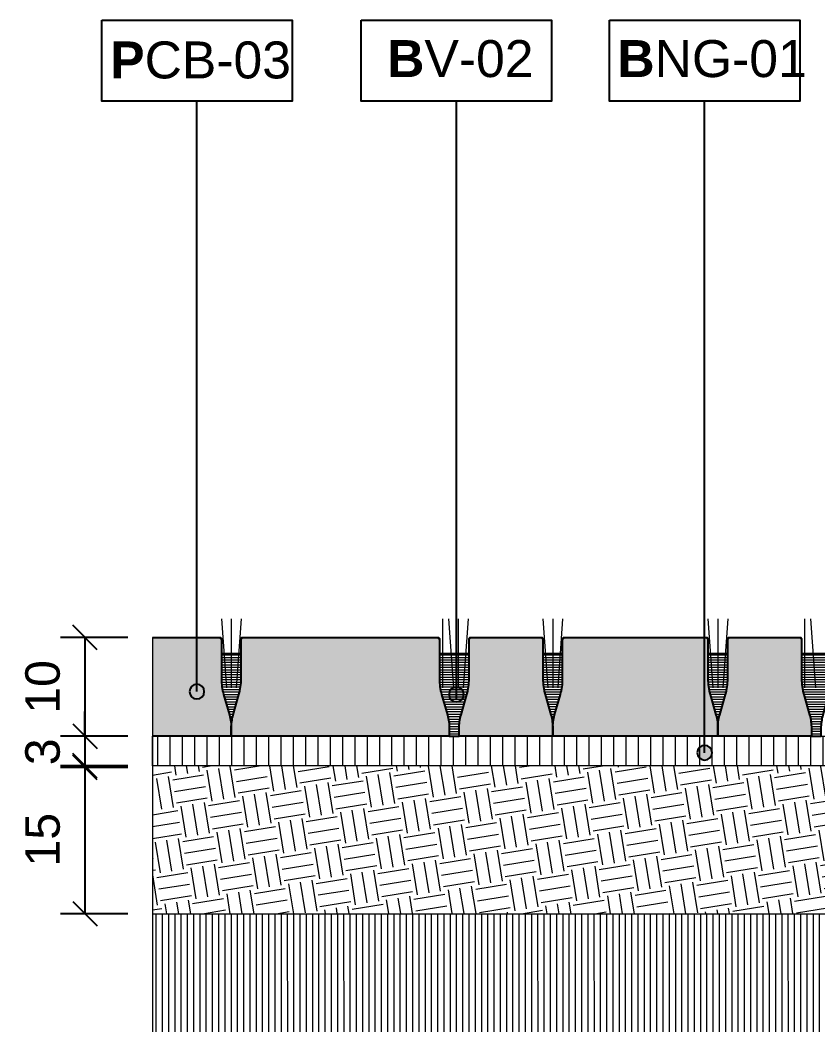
# Model space of a CAD drawing. Header units: metres. Extents: x -325 to 301, y -147 to 149.
# Drawn here: x 67.114 to 67.923, y 60.209 to 61.229 of the extents above; entities that cross this region are included whole.
import ezdxf

# ---------------------------------------------------------------- set-up
doc = ezdxf.new("R2010")
doc.units = ezdxf.units.M
doc.layers.get('Defpoints').update_dxf_attribs({"lineweight": 13})
doc.layers.add('-aux', color=50, linetype='Continuous', plot=False)
doc.layers.add('0-TX-1_25', color=7, linetype='Continuous', true_color=0x3f4f7f)
for name, color, linetype, lineweight, true_color in [('03-TR-Paviment_05_Open Joint Precast Pavements', 7, 'Continuous', 5, 0xb3b3b3), ('3- TR terra vegetal', 7, 'Continuous', 0, 0xbea68e), ('3-TR sorra granitica', 7, 'Continuous', 0, 0xf2dac9)]:
    doc.layers.add(name, color=color, linetype=linetype, lineweight=lineweight, true_color=true_color)
for name, color, linetype, lineweight in [('1-CM', 7, 'Continuous', 0), ('1-L-GESPA', 64, 'Continuous', 0), ('2-L-secció', 1, 'Continuous', 0), ('3-TR Seleccionat', 44, 'Continuous', 0), ('3-TR Tot-u', 37, 'Continuous', 0)]:
    doc.layers.add(name, color=color, linetype=linetype, lineweight=lineweight)
for name, color, linetype in [('1-L- kodolé', 7, 'Continuous'), ('A-KEYPLAN_HATCH', 7, 'Continuous'), ('A_TEXT_2', 7, 'Continuous')]:
    doc.layers.add(name, color=color, linetype=linetype)
doc.styles.get("Standard").update_dxf_attribs({"font": 'arial.ttf'})
doc.dimstyles.new('ISO-25', dxfattribs={"dimtxt": 0.1, "dimasz": 0.1, "dimexe": 0.1, "dimexo": 0.1, "dimgap": 0.1, "dimtad": 1, "dimdec": 0, "dimlfac": 100, "dimzin": 9, "dimtxsty": 'Standard', "dimblk": 'OBLIQUE', "dimcen": 0.1, "dimadec": 0, "dimazin": 0, "dimtfac": 1, "dimtdec": 0, "dimtmove": 0, "dimatfit": 3, "dimldrblk": 'OBLIQUE', "dimfxl": 1, "dimarcsym": 0})
pattern_1 = [(2.097824849856748e-08, (77.89020820407042, 54.35226674942371), (-9.1534939350435e-13, 0.002499999999999997), [])]
pattern_2 = [(2.097824849856748e-08, (119.6822174613163, 36.76471698010411), (-9.1534939350435e-13, 0.002499999999999997), [])]

# ---------------------------------------------------------------- blocks, each defined once
blk = doc.blocks.new('POINT')
at = {"layer": '0-TX-1_25'}
h = blk.add_hatch(dxfattribs=at)
h.set_pattern_fill('ANGLE', color=256)
h.set_pattern_definition([(0, (-83.74681484067048, -12.72584030761209), (0, 6.985), [5.08, -1.905]), (90, (-83.74681484067048, -12.72584030761209), (-6.985, 4.277078946022131e-16), [5.08, -1.905])])
edge = h.paths.add_edge_path()
edge.add_arc((0, 0), 0.0075, 0, 360)
h = blk.add_hatch(color=256, dxfattribs=at)
h.dxf.hatch_style = 1
edge = h.paths.add_edge_path()
edge.add_arc((0, 0), 0.0075, 0, 360)
blk.add_circle((0, 0), 0.0075, dxfattribs=at)
blk = doc.blocks.new('_Oblique')
at = {"color": 0, "lineweight": -2}
blk.add_line((-0.499999999995058, -0.4999999998130015), (0.500000000028669, 0.500000000163238), dxfattribs=at)
blk = doc.blocks.new('*D1227')
at = {"layer": '0-TX-1_25', "color": 0, "lineweight": -2, "transparency": 16777216}
for p, q in [((67.22282404952905, 60.60227024785853), (67.15442472734041, 60.60227024785853)), ((67.17942472734042, 60.60227024785853), (67.17942472734042, 60.50227046577334)), ((67.22282404620672, 60.50227046577334), (67.15442472734041, 60.50227046577334))]:
    blk.add_line(p, q, dxfattribs=at)
at = {"layer": 'Defpoints', "color": 0, "transparency": 16777216}
for p in [(67.24782404952906, 60.60227024785853), (67.17942472734042, 60.50227046577334), (67.24782404620673, 60.50227046577334)]:
    blk.add_point(p, dxfattribs=at)
at = {"layer": '0-TX-1_25', "color": 0, "lineweight": -2, "transparency": 16777216, "xscale": 0.025, "yscale": 0.025, "zscale": 0.025}
for p, rotation in [((67.17942472734042, 60.60227024785853), 90), ((67.17942472734042, 60.50227046577334), 270)]:
    blk.add_blockref('_Oblique', p, dxfattribs=dict(at, rotation=rotation))
at = {"layer": '0-TX-1_25', "color": 0, "transparency": 16777216, "insert": (67.13655467277016, 60.5522703568159), "char_height": 0.035, "attachment_point": 5, "rotation": 90}
blk.add_mtext('10', dxfattribs=at)
blk = doc.blocks.new('*D1228')
at = {"layer": '0-TX-1_25', "color": 0, "lineweight": -2, "transparency": 16777216}
for p, q in [((67.17942472839786, 60.50227022402201), (67.17942472839786, 60.527270224022)), ((67.22282404952905, 60.50227022402201), (67.15442472839786, 60.50227022402201)), ((67.17942472839786, 60.50227022402201), (67.17942472839786, 60.47066978798075)), ((67.22282404952904, 60.47066978798075), (67.15442472839786, 60.47066978798075)), ((67.17942472839786, 60.47066978798075), (67.17942472839786, 60.44566978798075))]:
    blk.add_line(p, q, dxfattribs=at)
at = {"layer": 'Defpoints', "color": 0, "transparency": 16777216}
for p in [(67.24782404952906, 60.50227022402201), (67.17942472839786, 60.47066978798075), (67.24782404952904, 60.47066978798075)]:
    blk.add_point(p, dxfattribs=at)
at = {"layer": '0-TX-1_25', "color": 0, "lineweight": -2, "transparency": 16777216, "xscale": 0.025, "yscale": 0.025, "zscale": 0.025}
for p, rotation in [((67.17942472839786, 60.50227022402201), 270), ((67.17942472839786, 60.47066978798075), 90)]:
    blk.add_blockref('_Oblique', p, dxfattribs=dict(at, rotation=rotation))
at = {"layer": '0-TX-1_25', "color": 0, "transparency": 16777216, "insert": (67.13654273658341, 60.48647000600134), "char_height": 0.035, "attachment_point": 5, "rotation": 90}
blk.add_mtext('3', dxfattribs=at)
blk = doc.blocks.new('hatch keyplan 2')
at = {"layer": 'A-KEYPLAN_HATCH'}
blk.add_lwpolyline([(0, 0.005476596624248486), (0.012874798693294, 0.005476596623793739), (0.012874798693294, -2.273736754432321e-13), (0, 0)], close=True, dxfattribs=at)
blk = doc.blocks.new('hatch keyplan')
at = {"layer": 'A-KEYPLAN_HATCH'}
blk.add_blockref('hatch keyplan 2', (1.430579833341536, 0.8521467901477053), dxfattribs=at)
blk = doc.blocks.new('PCB04')
at = {"layer": 'A-KEYPLAN_HATCH'}
blk.add_blockref('hatch keyplan', (-1.429579833357655, -0.8521467901535917), dxfattribs=at)
at = {"layer": 'A_TEXT_2', "insert": (0.0002022691850249725, 0.004032374428489138), "char_height": 0.0025, "attachment_point": 1}
blk.add_mtext_dynamic_manual_height_columns('\\pi0.00137;{\\fArial|b1|i0|c0|p34;P}CB-03', width=0.01456192034901793, gutter_width=0.015, heights=[0], dxfattribs=at)
blk = doc.blocks.new('B-NS01')
at = {"layer": 'A-KEYPLAN_HATCH'}
blk.add_blockref('hatch keyplan', (-1.430579833341388, -0.8521467901477053), dxfattribs=at)
at = {"layer": 'A_TEXT_2', "insert": (-0.0007977307983125792, 0.004122186061006561), "char_height": 0.0025, "attachment_point": 1}
blk.add_mtext_dynamic_manual_height_columns('\\pi0.00133;{\\fArial|b1|i0|c0|p34;B}NG-01', width=0.01456192034901793, gutter_width=0.015, heights=[0], dxfattribs=at)
blk = doc.blocks.new('B-V02')
at = {"layer": 'A-KEYPLAN_HATCH'}
blk.add_blockref('hatch keyplan', (-1.430579833341536, -0.8521467901477053), dxfattribs=at)
at = {"layer": 'A_TEXT_2', "insert": (-0.000797730798460905, 0.004122186061006561), "char_height": 0.0025, "attachment_point": 1}
blk.add_mtext_dynamic_manual_height_columns('\\pi0.00255;{\\fArial|b1|i0|c0|p34;B}V-02', width=0.01456192034901793, gutter_width=0.015, heights=[0], dxfattribs=at)
blk = doc.blocks.new('*D2759')
at = {"layer": '0-TX-1_25', "color": 0, "lineweight": -2, "transparency": 16777216}
for p, q in [((67.22282405092604, 60.47227042686268), (67.15442472839823, 60.47227042686268)), ((67.17942472839823, 60.47227042686268), (67.17942472839823, 60.32227042686268)), ((67.2228240560044, 60.32227042686268), (67.15442472839823, 60.32227042686268))]:
    blk.add_line(p, q, dxfattribs=at)
at = {"layer": 'Defpoints', "color": 0, "transparency": 16777216}
for p in [(67.24782405092604, 60.47227042686268), (67.17942472839823, 60.32227042686268), (67.2478240560044, 60.32227042686268)]:
    blk.add_point(p, dxfattribs=at)
at = {"layer": '0-TX-1_25', "color": 0, "lineweight": -2, "transparency": 16777216, "xscale": 0.025, "yscale": 0.025, "zscale": 0.025}
for p, rotation in [((67.17942472839823, 60.47227042686268), 90), ((67.17942472839823, 60.32227042686268), 270)]:
    blk.add_blockref('_Oblique', p, dxfattribs=dict(at, rotation=rotation))
at = {"layer": '0-TX-1_25', "color": 0, "transparency": 16777216, "insert": (67.13655467382797, 60.39727042686264), "char_height": 0.035, "attachment_point": 5, "rotation": 90}
blk.add_mtext('15', dxfattribs=at)

msp = doc.modelspace()

# ---------------------------------------------------------------- hatches: boundary and pattern name
at = {"layer": '03-TR-Paviment_05_Open Joint Precast Pavements'}
h = msp.add_hatch(color=256, dxfattribs=at)
h.dxf.hatch_style = 1
edge = h.paths.add_edge_path()
edge.add_line((67.24782404952904, 60.60227025006783), (67.24782404952904, 60.50227024994958))
edge.add_line((67.24782404952903, 60.50227024994958), (67.32787483322655, 60.50227025017213))
edge.add_line((67.32787483322655, 60.50227025017213), (67.32787483276088, 60.51046602713015))
edge.add_arc((67.27945727965917, 60.51046602635952), 0.0484175531017139, 9.119427599320053e-07, 15.9990200382554)
edge.add_line((67.32599944711883, 60.52381091663685), (67.32005280765927, 60.54455065639761))
edge.add_arc((67.37498398107519, 60.5603009007763), 0.05714458864004259, 180.0000014787794, 195.9990206052349, ccw=False)
edge.add_line((67.31783939243515, 60.56030089926045), (67.31783939290081, 60.60142617678341))
edge.add_line((67.31783939290081, 60.60142617678341), (67.3170421872962, 60.60142617212679))
edge.add_line((67.3170421872962, 60.60142617212679), (67.31704218822752, 60.60227025073092))
edge.add_line((67.31704218822752, 60.60227025073092), (67.24782404952904, 60.60227025006783))
h = msp.add_hatch(color=256, dxfattribs=at)
h.dxf.hatch_style = 1
edge = h.paths.add_edge_path()
edge.add_line((67.32787483415787, 60.502270232477), (67.32787483276088, 60.51046601129767))
edge.add_arc((67.3762923908327, 60.51046601122555), 0.04841755807181869, 164.000980788274, 179.9999999146638, ccw=False)
edge.add_line((67.32975021840294, 60.52381090220135), (67.3356968592595, 60.54455063730549))
edge.add_arc((67.2807656820637, 60.56030087883636), 0.05714459148857364, 344.0009831430112, 360.000002269294)
edge.add_line((67.33791027355228, 60.56030088109966), (67.33791027355228, 60.60142615536299))
edge.add_line((67.33791027355228, 60.60142615536299), (67.3387074791569, 60.60142615582865))
edge.add_line((67.3387074791569, 60.60142615582865), (67.3387074791569, 60.6022702330358))
edge.add_line((67.3387074791569, 60.6022702330358), (67.53827892846648, 60.60227023350146))
edge.add_line((67.53827892846648, 60.60227023350146), (67.53827892800082, 60.60142615536299))
edge.add_line((67.53827892800082, 60.60142615536299), (67.53907613313977, 60.60142615862262))
edge.add_line((67.53907613313977, 60.60142615862262), (67.5390761340711, 60.56030088249665))
edge.add_arc((67.59622072367006, 60.56030087880939), 0.05714458959896274, 179.9999963029895, 195.9990154292726)
edge.add_line((67.54128954789822, 60.54455063916814), (67.54723618828912, 60.52381089987304))
edge.add_arc((67.50069402202081, 60.51046601314213), 0.04841755097904635, -2.733726319092966e-06, 15.999016392661986, ccw=False)
edge.add_line((67.54911157299985, 60.510466010832), (67.54911157346551, 60.502270232477))
edge.add_line((67.54911157346551, 60.502270232477), (67.32787483415787, 60.502270232477))
h = msp.add_hatch(color=256, dxfattribs=at)
h.dxf.hatch_style = 1
edge = h.paths.add_edge_path()
edge.add_line((67.55911157277633, 60.50227024225589), (67.55911157277633, 60.51046602154221))
edge.add_arc((67.60752913462737, 60.5104660186222), 0.04841756185103927, 164.000977418164, 179.9999965445534, ccw=False)
edge.add_line((67.5609869593497, 60.52381091337722), (67.56693359927495, 60.5445506480157))
edge.add_arc((67.51200242539272, 60.56030088908091), 0.05714458817501446, 344.0009826761176, 360.0000018024008)
edge.add_line((67.56914701356773, 60.56030089087855), (67.56914701403339, 60.6014261660732))
edge.add_line((67.56914701403339, 60.6014261660732), (67.56994421917234, 60.60142616747018))
edge.add_line((67.56994421917234, 60.60142616747018), (67.56994421870668, 60.60227024234902))
edge.add_line((67.56994421870668, 60.60227024234902), (67.6432420131493, 60.60227024281468))
edge.add_line((67.6432420131493, 60.60227024281468), (67.6432420131493, 60.60142616560753))
edge.add_line((67.6432420131493, 60.60142616560753), (67.64403921875392, 60.6014261684015))
edge.add_line((67.64403921875392, 60.6014261684015), (67.64403921921958, 60.5603008927412))
edge.add_arc((67.70118381236493, 60.56030089024506), 0.05714459314535252, 179.9999974972594, 195.9990166235421)
edge.add_line((67.64625263351236, 60.54455064848136), (67.6521992734376, 60.52381090965193))
edge.add_arc((67.60565710219895, 60.51046602222252), 0.04841755594938513, -3.560298978300125e-06, 15.999015566088815, ccw=False)
edge.add_line((67.65407465814833, 60.51046601921391), (67.65407465814833, 60.50227024179023))
edge.add_line((67.65407465814833, 60.50227024179023), (67.55911157277633, 60.50227024225589))
h = msp.add_hatch(color=256, dxfattribs=at)
h.dxf.hatch_style = 1
edge = h.paths.add_edge_path()
edge.add_line((67.65407465814833, 60.50227024970647), (67.654074658614, 60.51046602852713))
edge.add_arc((67.70249221787694, 60.51046603200141), 0.04841755926293713, 164.0009849849576, 180.0000041113473, ccw=False)
edge.add_line((67.65595004332472, 60.52381091989648), (67.66189668371563, 60.54455065500062))
edge.add_arc((67.60696550675266, 60.56030089818827), 0.05714459172140441, 344.0009814818482, 360.0000006081311)
edge.add_line((67.66411009847407, 60.56030089879479), (67.66411009893973, 60.60142617305812))
edge.add_line((67.66411009893973, 60.60142617305812), (67.66490730407868, 60.60142617352378))
edge.add_line((67.66490730407868, 60.60142617352378), (67.66490730407868, 60.60227024933394))
edge.add_line((67.66490730407868, 60.60227024933394), (67.8107331753451, 60.60227025073092))
edge.add_line((67.8107331753451, 60.60227025073092), (67.81073317441378, 60.60142617212679))
edge.add_line((67.81073317441378, 60.60142617212679), (67.8115303800184, 60.60142617678341))
edge.add_line((67.8115303800184, 60.60142617678341), (67.81153037955274, 60.56030089926045))
edge.add_arc((67.8686749681934, 60.56030090077637), 0.05714458864067497, 180.0000015199253, 195.9990206462084)
edge.add_line((67.81374379477684, 60.5445506563976), (67.81969043423642, 60.52381091663685))
edge.add_arc((67.77314826677699, 60.51046602635954), 0.0484175531014875, 9.119091828324599e-07, 15.999020038297317, ccw=False)
edge.add_line((67.82156581987847, 60.51046602713015), (67.82156582034413, 60.50227025017213))
edge.add_line((67.82156582034413, 60.50227025017213), (67.65407465814833, 60.50227024970647))
h = msp.add_hatch(color=256, dxfattribs=at)
h.dxf.hatch_style = 1
edge = h.paths.add_edge_path()
edge.add_line((67.82156582034413, 60.50227025017213), (67.82156581894715, 60.51046602852713))
edge.add_arc((67.86998338222213, 60.51046602749673), 0.04841756327498815, 164.000979654268, 179.9999987806572, ccw=False)
edge.add_line((67.82344120505486, 60.5238109208278), (67.82938784591143, 60.54455065593194))
edge.add_arc((67.77445667368596, 60.56030089676432), 0.05714458651824171, 344.0009824426729, 360.0000015689542)
edge.add_line((67.83160126020421, 60.56030089832913), (67.83160126066987, 60.60142617259245))
edge.add_line((67.83160126066987, 60.60142617259245), (67.83239846580882, 60.60142617352378))
edge.add_line((67.83239846580882, 60.60142617352378), (67.8323984648775, 60.60227024933394))
edge.add_line((67.8323984648775, 60.60227024933394), (67.90569625978578, 60.6022702497996))
edge.add_line((67.90569625978578, 60.6022702497996), (67.90569625978578, 60.60142617166113))
edge.add_line((67.90569625978578, 60.60142617166113), (67.90649346585606, 60.60142617631774))
edge.add_line((67.90649346585606, 60.60142617631774), (67.90649346492474, 60.56030089879479))
edge.add_arc((67.96363805309974, 60.56030089699715), 0.05714458817501369, 179.9999981975992, 195.9990173238823)
edge.add_line((67.90870687921752, 60.54455065593194), (67.91465351914276, 60.52381091663685))
edge.add_arc((67.86811135334011, 60.51046602659238), 0.04841755144470793, 1.187433497307211e-06, 15.999020313821802, ccw=False)
edge.add_line((67.91652890478481, 60.51046602759581), (67.91652890385349, 60.50227024924081))
edge.add_line((67.91652890385349, 60.50227024924081), (67.82156582034413, 60.50227025017213))
at = {"layer": '3- TR terra vegetal'}
h = msp.add_hatch(dxfattribs=at)
h.set_pattern_fill('_USER', color=256, scale=0.002499999999999998, angle=-35.64647221588461, style=0, pattern_type=0)
h.set_pattern_definition(pattern_2)
edge = h.paths.add_edge_path()
edge.add_line((67.3278748313639, 60.50226675491851), (67.3278748313639, 60.51046253280785))
edge.add_arc((67.37629238589017, 60.51046253392674), 0.0484175545262673, 164.0009821979489, 180.0000013240605, ccw=False)
edge.add_line((67.32975021654029, 60.52380742278021), (67.33569685553421, 60.54454716160964))
edge.add_arc((67.2807656802278, 60.56029740456449), 0.05714459006485122, 344.0009812484369, 360.000000374656)
edge.add_line((67.33791027029265, 60.56029740493815), (67.33791027075831, 60.5858600126214))
edge.add_line((67.33791027075831, 60.5858600126214), (67.31783939243515, 60.58586001122441))
edge.add_line((67.31783939243515, 60.58586001122441), (67.31783939243515, 60.56029740307551))
edge.add_arc((67.37498398415646, 60.56029740246897), 0.05714459172131115, 179.9999993918547, 195.9990185181636)
edge.add_line((67.32005280719359, 60.54454715928134), (67.3259994475845, 60.52380742231455))
edge.add_arc((67.27945728651882, 60.51046253462528), 0.04841754624206339, 5.351057552616112e-08, 15.999019179724826, ccw=False)
edge.add_line((67.32787483276088, 60.51046253467049), (67.32787483229522, 60.50226675445285))
h = msp.add_hatch(dxfattribs=at)
h.set_pattern_fill('_USER', color=256, scale=0.002499999999999998, angle=-35.64647221588461, style=0, pattern_type=0)
h.set_pattern_definition(pattern_2)
edge = h.paths.add_edge_path()
edge.add_line((67.54911157299985, 60.50226675491851), (67.55911157137935, 60.50226675445285))
edge.add_line((67.55911157137935, 60.50226675445285), (67.55911157184501, 60.51046253373917))
edge.add_arc((67.60752912471449, 60.51046253462523), 0.04841755286948058, 164.0009819224221, 180.0000010485361, ccw=False)
edge.add_line((67.5609869570214, 60.52380742324587), (67.56693359554966, 60.54454716160964))
edge.add_arc((67.51200242521358, 60.560297403866), 0.05714458509451932, 344.0009805480983, 359.999999674316)
edge.add_line((67.5691470103081, 60.56029740354117), (67.5691470103081, 60.58586001215573))
edge.add_line((67.5691470103081, 60.58586001215573), (67.53907613220845, 60.58586001075875))
edge.add_line((67.53907613220845, 60.58586001075875), (67.53907613313977, 60.56029740307551))
edge.add_arc((67.59622072486108, 60.56029740246897), 0.05714459172131115, 179.9999993918547, 195.9990185181636)
edge.add_line((67.54128954789822, 60.54454715928134), (67.54723618828912, 60.52380742231455))
edge.add_arc((67.50069402367706, 60.51046253581639), 0.04841754932279178, -2.458117990045139e-06, 15.999016668095692, ccw=False)
edge.add_line((67.54911157299985, 60.51046253373917), (67.54911157299985, 60.50226675491851))
edge.add_line((67.54911157299985, 60.50226675491851), (67.55911157137935, 60.50226675445285))
h = msp.add_hatch(dxfattribs=at)
h.set_pattern_fill('_USER', color=256, scale=0.002499999999999998, angle=-35.64647221588461, style=0, pattern_type=0)
h.set_pattern_definition(pattern_1)
edge = h.paths.add_edge_path()
edge.add_line((67.65407465675135, 60.50226675305586), (67.65407465675135, 60.5104625309452))
edge.add_arc((67.70249221293439, 60.51046253229693), 0.0484175561830398, 164.000982473471, 180.0000015995847, ccw=False)
edge.add_line((67.65595004192774, 60.52380742138322), (67.66189668092166, 60.544547159747))
edge.add_arc((67.6069655041913, 60.56029740459145), 0.05714459195446845, 344.0009798207227, 359.9999989469396)
edge.add_line((67.66411009614576, 60.56029740354117), (67.66411009521444, 60.58586001215573))
edge.add_line((67.66411009521444, 60.58586001215573), (67.64403921642561, 60.58586001075875))
edge.add_line((67.64403921642561, 60.58586001075875), (67.64403921735693, 60.56029740214419))
edge.add_arc((67.70118381073502, 60.56029740130482), 0.05714459337808365, 179.9999991584081, 195.9990182847188)
edge.add_line((67.64625263211538, 60.54454715788435), (67.65219927204062, 60.52380741998624))
edge.add_arc((67.60565711475417, 60.51046252944907), 0.04841754339416599, 4.525719873527123e-06, 15.999023651934408, ccw=False)
edge.add_line((67.65407465814833, 60.51046253327351), (67.65407465768267, 60.50226675212454))
h = msp.add_hatch(dxfattribs=at)
h.set_pattern_fill('_USER', color=256, scale=0.002499999999999998, angle=-35.64647221588461, style=0, pattern_type=0)
h.set_pattern_definition(pattern_1)
edge = h.paths.add_edge_path()
edge.add_line((67.8215658170845, 60.50226675212454), (67.82156581894715, 60.51046253047954))
edge.add_arc((67.86998337536302, 60.51046253017449), 0.04841755641587042, 164.0009805128913, 179.999999639005, ccw=False)
edge.add_line((67.8234412045892, 60.52380742091756), (67.82938784358312, 60.544547159747))
edge.add_arc((67.774456669235, 60.56029739749867), 0.05714458770958629, 344.0009859984812, 360.0000051246985)
edge.add_line((67.83160125694458, 60.56029740260985), (67.83160125694458, 60.58586001308706))
edge.add_line((67.83160125694458, 60.58586001308706), (67.81153037862141, 60.58586001215573))
edge.add_line((67.81153037862141, 60.58586001215573), (67.81153037955274, 60.56029740121286))
edge.add_arc((67.86867496819332, 60.56029740272876), 0.0571445886405826, 180.000001519911, 195.9990206462202)
edge.add_line((67.81374379477684, 60.54454715835001), (67.81969043377076, 60.52380742091756))
edge.add_arc((67.77314827009002, 60.51046252779229), 0.04841755025411518, 5.384201813285472e-06, 15.999024510415609, ccw=False)
edge.add_line((67.82156582034413, 60.51046253234219), (67.82156581848149, 60.50226675072756))
h = msp.add_hatch(dxfattribs=at)
h.set_pattern_fill('_USER', color=256, scale=0.002499999999999998, angle=-35.64647221588461, style=0, pattern_type=0)
h.set_pattern_definition(pattern_1)
edge = h.paths.add_edge_path()
edge.add_line((67.91652890478481, 60.50226675119322), (67.92652890269865, 60.50226675119322))
edge.add_line((67.92652890269865, 60.50226675119322), (67.92652890409563, 60.51046252954822))
edge.add_arc((67.97494645838907, 60.51046253232389), 0.04841755429343672, 164.0009841585287, 180.0000032846403, ccw=False)
edge.add_line((67.92840428880636, 60.52380741952058), (67.9343509287316, 60.54454715881567))
edge.add_arc((67.87941975650592, 60.56029739964808), 0.05714458651846128, 344.0009824427063, 360.0000015689258)
edge.add_line((67.93656434302439, 60.56029740121286), (67.93656434302439, 60.5858600126214))
edge.add_line((67.93656434302439, 60.5858600126214), (67.90649346399341, 60.58586001169007))
edge.add_line((67.90649346399341, 60.58586001169007), (67.9064934653904, 60.5602974007472))
edge.add_arc((67.96363805687888, 60.56029739848388), 0.05714459148848055, 179.9999977306917, 195.9990168570007)
edge.add_line((67.90870687968318, 60.54454715695303), (67.91465351914276, 60.52380741905492))
edge.add_arc((67.86811135830992, 60.51046252970887), 0.04841754647489423, 2.0140907963650534e-06, 15.999021140304876, ccw=False)
edge.add_line((67.91652890478481, 60.51046253141087), (67.91652890478481, 60.50226675119322))
edge.add_line((67.91652890478481, 60.50226675119322), (67.92652890269865, 60.50226675119322))
at = {"layer": '3-TR Seleccionat'}
h = msp.add_hatch(dxfattribs=at)
h.set_pattern_fill('ANSI31', color=256, scale=0.002, angle=225, style=0)
h.set_pattern_definition([(270, (441144.8811727397, -650776.4941632827), (-0.00635, -1.734723475976807e-18), [])])
h.paths.add_polyline_path([(67.24782404952903, 60.32227042686265), (67.24782405138934, 59.90941711434738), (70.08321813710255, 59.90941711388172), (70.08321813719564, 60.12089607642373), (68.57514271982525, 60.12227052285698), (68.51621671848689, 60.32227046980501)])
at = {"layer": '3-TR sorra granitica'}
h = msp.add_hatch(dxfattribs=at)
h.set_pattern_fill('LINE', color=256, scale=0.09999999999999998, angle=54.35352778411538, style=0)
h.set_pattern_definition([(90.00000002286346, (91.1034352465331, 268.6579188164889), (-0.0125, -4.988090669677536e-12), [])])
h.paths.add_polyline_path([(68.51621671848687, 60.4722704697035), (68.51621671827266, 60.50227044744203), (67.24782405046035, 60.50227046577331), (67.24782405092601, 60.47227046458121)])
h.paths.add_polyline_path([(68.57459693230405, 60.48327047030009), (68.57459693230405, 60.48880085177416), (68.59771306133733, 60.48880085177416), (68.59771584198003, 60.48330614585887), (68.64604124287737, 60.48333060133919), (68.64604124380871, 60.47233060093313), (68.58621671971349, 60.47230289182203), (68.58621671971625, 60.47227047016916), (70.08321813761476, 60.47227042453434), (70.08321813668344, 60.50227042479511), (68.52721671945382, 60.50227044728305), (68.52721671982427, 60.48327046917822)])
at = {"layer": '3-TR Tot-u'}
h = msp.add_hatch(dxfattribs=at)
h.set_pattern_fill('EARTH', color=256, scale=0.005, angle=-80.8247561036608, style=0)
h.set_pattern_definition([(279.1752438963392, (-120.7997746617423, 19.98635812536996), (0.03640645211205976, -0.02628108149624554), [0.03175, -0.03175]), (279.1752438963392, (-120.7880207491908, 19.98825663236043), (0.03640645211205976, -0.02628108149624554), [0.03175, -0.03175]), (279.1752438963392, (-120.7762668366392, 19.99015513935089), (0.03640645211205976, -0.02628108149624554), [0.03175, -0.03175]), (9.175243896339197, (-120.7717160301252, 19.98687000416386), (0.02628108149624554, 0.03640645211205976), [0.03175, -0.03175]), (9.175243896339197, (-120.7698175231348, 19.9751160916123), (0.02628108149624554, 0.03640645211205976), [0.03175, -0.03175]), (9.175243896339197, (-120.7679190161443, 19.96336217906074), (0.02628108149624554, 0.03640645211205976), [0.03175, -0.03175])])
h.paths.add_polyline_path([(67.2478240526188, 60.32227043233109), (68.51621671764049, 60.3222704744462), (68.51621671933327, 60.47227051763319), (67.24482549141673, 60.4722704644797), (67.24782404754043, 60.47227042163886)])

# ---------------------------------------------------------------- linework, layer by layer
at = {"layer": '-aux'}
for points in [[(67.32787483229522, 60.50226675445285), (67.3278748313639, 60.50226675491851), (67.3278748313639, 60.51046253280785, -0.06992251114754273), (67.32975021654029, 60.52380742278021), (67.33569685553421, 60.54454716160964, 0.06992251114800961), (67.33791027029265, 60.56029740493815), (67.33791027075831, 60.5858600126214), (67.31783939243515, 60.58586001122441), (67.31783939243515, 60.56029740307551, 0.0699225111484148), (67.32005280719359, 60.54454715928134), (67.3259994475845, 60.52380742231455, -0.06992251114798485), (67.32787483276088, 60.51046253467049), (67.32787483229522, 60.50226675445285), (67.3278748313639, 60.50226675491851)], [(67.54911157299985, 60.50226675491851), (67.55911157137935, 60.50226675445285), (67.55911157184501, 60.51046253373917, -0.06992251114754273), (67.5609869570214, 60.52380742324587), (67.56693359554966, 60.54454716160964, 0.06992251114800961), (67.5691470103081, 60.56029740354117), (67.5691470103081, 60.58586001215573), (67.53907613220845, 60.58586001075875), (67.53907613313977, 60.56029740307551, 0.0699225111484148), (67.54128954789822, 60.54454715928134), (67.54723618828912, 60.52380742231455, -0.06992251114798485), (67.54911157299985, 60.51046253373917), (67.54911157299985, 60.50226675491851), (67.55911157137935, 60.50226675445285)], [(67.65407465768267, 60.50226675212454), (67.65407465675135, 60.50226675305586), (67.65407465675135, 60.5104625309452, -0.06992251114754273), (67.65595004192774, 60.52380742138322), (67.66189668092166, 60.544547159747, 0.06992251114800961), (67.66411009614576, 60.56029740354117), (67.66411009521444, 60.58586001215573), (67.64403921642561, 60.58586001075875), (67.64403921735693, 60.56029740214419, 0.0699225111484148), (67.64625263211538, 60.54454715788435), (67.65219927204062, 60.52380741998624, -0.06992251114798485), (67.65407465814833, 60.51046253327351), (67.65407465768267, 60.50226675212454), (67.65407465675135, 60.50226675305586)], [(67.82156581848149, 60.50226675072756), (67.8215658170845, 60.50226675212454), (67.82156581894715, 60.51046253047954, -0.06992251114754273), (67.8234412045892, 60.52380742091756), (67.82938784358312, 60.544547159747, 0.06992251114800961), (67.83160125694458, 60.56029740260985), (67.83160125694458, 60.58586001308706), (67.81153037862141, 60.58586001215573), (67.81153037955274, 60.56029740121286, 0.0699225111484148), (67.81374379477684, 60.54454715835001), (67.81969043377076, 60.52380742091756, -0.06992251114798485), (67.82156582034413, 60.51046253234219), (67.82156581848149, 60.50226675072756), (67.8215658170845, 60.50226675212454)], [(67.91652890478481, 60.50226675119322), (67.92652890269865, 60.50226675119322), (67.92652890409563, 60.51046252954822, -0.06992251114754273), (67.92840428880636, 60.52380741952058), (67.9343509287316, 60.54454715881567, 0.06992251114800961), (67.93656434302439, 60.56029740121286), (67.93656434302439, 60.5858600126214), (67.90649346399341, 60.58586001169007), (67.9064934653904, 60.5602974007472, 0.0699225111484148), (67.90870687968318, 60.54454715695303), (67.91465351914276, 60.52380741905492, -0.06992251114798485), (67.91652890478481, 60.51046253141087), (67.91652890478481, 60.50226675119322), (67.92652890269865, 60.50226675119322)]]:
    msp.add_lwpolyline(points, format="xyb", dxfattribs=at)
at = {"layer": '0-TX-1_25'}
for points in [[(67.29295458730778, 60.54755143453286), (67.29295458730778, 61.14653293287229)], [(67.55631614320396, 60.53942567756616), (67.55631614320396, 61.14653293287229)], [(67.80819171092742, 60.48548343222922), (67.80819171092743, 61.14653293287229)]]:
    msp.add_lwpolyline(points, dxfattribs=at)
at = {"layer": '1-CM'}
msp.add_line((68.51321815696765, 60.47227046970349), (67.24782405092601, 60.47227042686265), dxfattribs=at)
msp.add_lwpolyline([(68.48123938820186, 60.47227042453434), (67.24782405092601, 60.47227046458121), (67.24782405046035, 60.50227046577331), (68.48123938727053, 60.50227042479511)], close=True, dxfattribs=at)
msp.add_lwpolyline([(67.24782404952903, 60.32227042686265), (70.0832181371491, 60.32227052285698)], dxfattribs=at)
at = {"layer": '1-L- kodolé'}
msp.add_lwpolyline([(67.24782404952903, 60.60227022424007), (67.3170421896245, 60.60227022511955), (67.31704218869318, 60.60142614651542), (67.31783939522911, 60.60142615070637), (67.31783939336647, 60.56030087364908, 0.0699225111482901), (67.32005280765925, 60.54455063125189), (67.32599944805015, 60.52381089149114, -0.06992251114875708), (67.32787483276088, 60.5104660024501), (67.32787483322655, 60.50227022362944), (67.24782404952903, 60.50227022402198)], format="xyb", dxfattribs=at)
for points in [[(67.32787483415787, 60.502270232477), (67.32787483276088, 60.51046601129767, -0.06992251114875708), (67.32975021840294, 60.52381090220135), (67.3356968592595, 60.54455063730549, 0.0699225111482901), (67.33791027355228, 60.56030088109966), (67.33791027355228, 60.60142615536299), (67.3387074791569, 60.60142615582865), (67.3387074791569, 60.6022702330358), (67.53827892846648, 60.60227023350146), (67.53827892800082, 60.60142615536299), (67.53907613313977, 60.60142615862262), (67.5390761340711, 60.56030088249665, 0.0699225111482901), (67.54128954789822, 60.54455063916814), (67.54723618828912, 60.52381089987304, -0.06992251114875708), (67.54911157299985, 60.510466010832), (67.54911157346551, 60.502270232477)], [(67.55911157277633, 60.50227024225589), (67.55911157277633, 60.51046602154221, -0.06992251114875708), (67.5609869593497, 60.52381091337722), (67.56693359927495, 60.5445506480157, 0.0699225111482901), (67.56914701356773, 60.56030089087855), (67.56914701403339, 60.6014261660732), (67.56994421917234, 60.60142616747018), (67.56994421870668, 60.60227024234902), (67.6432420131493, 60.60227024281468), (67.6432420131493, 60.60142616560753), (67.64403921875392, 60.6014261684015), (67.64403921921958, 60.5603008927412, 0.0699225111482901), (67.64625263351236, 60.54455064848136), (67.6521992734376, 60.52381090965193, -0.06992251114875708), (67.65407465814833, 60.51046601921391), (67.65407465814833, 60.50227024179023)], [(67.65407465814833, 60.50227024970647), (67.654074658614, 60.51046602852713, -0.06992251114875708), (67.65595004332472, 60.52381091989648), (67.66189668371563, 60.54455065500062, 0.0699225111482901), (67.66411009847407, 60.56030089879479), (67.66411009893973, 60.60142617305812), (67.66490730407868, 60.60142617352378), (67.66490730407868, 60.60227024933394), (67.8107331753451, 60.60227025073092), (67.81073317441378, 60.60142617212679), (67.8115303800184, 60.60142617678341), (67.81153037955274, 60.56030089926045, 0.0699225111482901), (67.81374379477684, 60.5445506563976), (67.81969043423642, 60.52381091663685, -0.06992251114875708), (67.82156581987847, 60.51046602713015), (67.82156582034413, 60.50227025017213)], [(67.82156582034413, 60.50227025017213), (67.82156581894715, 60.51046602852713, -0.06992251114875708), (67.82344120505486, 60.5238109208278), (67.82938784591143, 60.54455065593194, 0.0699225111482901), (67.83160126020421, 60.56030089832913), (67.83160126066987, 60.60142617259245), (67.83239846580882, 60.60142617352378), (67.8323984648775, 60.60227024933394), (67.90569625978578, 60.6022702497996), (67.90569625978578, 60.60142617166113), (67.90649346585606, 60.60142617631774), (67.90649346492474, 60.56030089879479, 0.0699225111482901), (67.90870687921752, 60.54455065593194), (67.91465351914276, 60.52381091663685, -0.06992251114875708), (67.91652890478481, 60.51046602759581), (67.91652890385349, 60.50227024924081)]]:
    msp.add_lwpolyline(points, format="xyb", close=True, dxfattribs=at)
at = {"layer": '1-L-GESPA'}
for points in [[(67.31787483205308, 60.62138360744413), (67.32287482868169, 60.5514617465071)], [(67.32787483182956, 60.62138360465016), (67.32787482996692, 60.55146174976673)], [(67.3378748320717, 60.62138360604715), (67.3328748293895, 60.55146174930107)], [(67.54218686183204, 60.6214226768918), (67.54218685810675, 60.5515008215427)], [(67.54818686234985, 60.62142267735746), (67.55318685897846, 60.55150081595477)], [(67.55818686212633, 60.62142267409783), (67.55818685933237, 60.55150081968006)], [(67.56818686190282, 60.62142267456349), (67.56318685922061, 60.55150081874874)], [(67.64407465697487, 60.62138360558149), (67.64907465313782, 60.55146174511012)], [(67.65407465675135, 60.62138360278752), (67.65407465349172, 60.55146174790409)], [(67.66407465559651, 60.62138360325318), (67.65907465337996, 60.55146174743842)], [(67.811565818705, 60.62138360604715), (67.81656581533362, 60.55146174557578)], [(67.82156581801583, 60.62138360278752), (67.82156581568752, 60.55146174836975)], [(67.83156581779231, 60.62138360278752), (67.8265658151101, 60.55146174697276)], [(67.90960419501398, 60.62142267456349), (67.90960419222002, 60.55150082014572)], [(67.91560419460048, 60.62142267409783), (67.92060419169475, 60.55150081502345)]]:
    msp.add_lwpolyline(points, dxfattribs=at)
at = {"layer": '2-L-secció'}
msp.add_lwpolyline([(67.24782404952903, 60.6022702478585), (67.24782404952903, 59.90941711411455)], dxfattribs=at)

# ---------------------------------------------------------------- block references
at = {"layer": '0-TX-1_25', "xscale": 15, "yscale": 15, "zscale": 15}
for name, p in [('PCB04', (67.18139359734985, 61.14653293296229)), ('B-V02', (67.45975515300425, 61.146532932874)), ('B-NS01', (67.71163072072551, 61.146532932874))]:
    msp.add_blockref(name, p, dxfattribs=at)
at = {"layer": '0-TX-1_25', "xscale": -1}
for p in [(67.29295458730778, 60.54755143453286), (67.55631614320396, 60.54455329837491), (67.80819171092742, 60.48548343222922)]:
    msp.add_blockref('POINT', p, dxfattribs=at)

# ---------------------------------------------------------------- dimensions: what is measured, and where the dimension line sits
at = {"layer": '0-TX-1_25'}
for base, p1, p2, picture, middle in [((67.17942472734042, 60.50227046577334), (67.24782404952903, 60.6022702478585), (67.2478240462067, 60.50227046577331), '*D1227', (67.13655467277016, 60.5522703568159)), ((67.17942472839823, 60.32227042686268), (67.24782405092601, 60.47227042686265), (67.24782405600438, 60.32227042686265), '*D2759', (67.13655467382797, 60.39727042686264))]:
    dim = msp.add_linear_dim(base=base, p1=p1, p2=p2, angle=90, dimstyle='ISO-25', override={"dimtxt": 0.035, "dimasz": 0.025, "dimexe": 0.025, "dimexo": 0.025, "dimgap": 0.025, "dimblk1": 'Oblique', "dimblk2": 'Oblique', "dimsah": 1, "dimfxl": 0.1, "dimfxlon": 1, "dimarcsym": 1}, dxfattribs=at)
    dim.commit()
    dim.dimension.update_dxf_attribs({"geometry": picture, "text_midpoint": middle})
dim = msp.add_linear_dim(base=(67.17942472839786, 60.47066978798075), p1=(67.24782404952903, 60.50227022402198), p2=(67.24782404952902, 60.47066978798072), angle=90, dimstyle='ISO-25', override={"dimtxt": 0.035, "dimasz": 0.025, "dimexe": 0.025, "dimexo": 0.025, "dimgap": 0.025, "dimblk1": 'Oblique', "dimblk2": 'Oblique', "dimsah": 1, "dimfxl": 0.1, "dimfxlon": 1, "dimarcsym": 1}, dxfattribs=at)
dim.commit()
dim.dimension.update_dxf_attribs({"geometry": '*D1228', "text_midpoint": (67.17942472839786, 60.48647000600134), "dimtype": 160})

doc.saveas('drawing.dxf')
